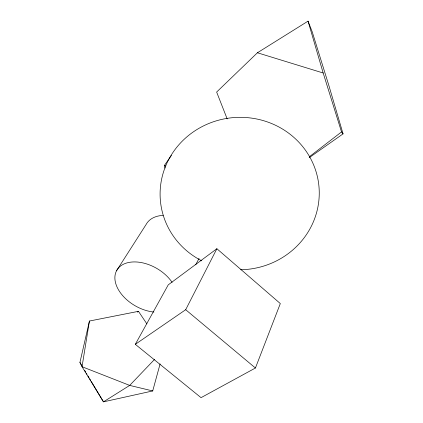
<?xml version="1.0" encoding="UTF-8"?>
<svg xmlns="http://www.w3.org/2000/svg" width="423" height="423" viewBox="0 0 423 423"><rect width="100%" height="100%" fill="white"/><g stroke="black" fill="none" stroke-linecap="round" stroke-linejoin="round"><path stroke-width="0.63" d="M146.871 323.865L138.464 311.333L89.433 321.031L82.041 366.715L103.471 401.85L152.714 390.942L160.095 363.923M152.714 390.942L129.681 385.406L82.041 366.715L79.936 362.448L89.433 321.031M255.429 368.01L280.317 303.561L216.877 248.724L168.259 284.838L135.312 344.322L201.047 397.662L255.429 368.01L185.686 309.71L135.312 344.322M185.686 309.71L216.877 248.724M195.664 264.819L199.059 258.411M116.505 270.815L146.004 224.666A31.376 21.647 30.1 0 1 163.172 215.413M165.086 168.068L164.32 165.583L171.421 155.442M154.548 359.402L129.681 385.406L103.471 401.85L91.368 381.583M309.208 157.668L343.064 133.869L328.872 85.536L312.169 31.677L308.039 21.15L257.417 52.769L216.639 92.055L227.183 118.916M309.329 156.764L341.53 131.918L323.177 72.999L308.039 21.15M137.401 312.116L138.464 311.333M164.32 165.583L165.816 165.985M257.417 52.769L323.177 72.999M341.53 131.918L343.064 133.869M79.936 362.448L81.956 365.821M84.642 370.326L85.652 372.013M86.324 373.139L86.995 374.265M88.005 375.957L89.015 377.644M89.687 378.77L90.696 380.457M153.919 312.042A33.602 21.589 30.1 0 1 116.896 286.704A33.602 21.589 30.1 0 1 132.013 262.017A33.602 21.589 30.1 0 1 172.098 282.353M201.797 260.838A79.603 76.203 -4.5 0 1 187.162 136.624A79.603 76.203 -4.5 0 1 313.972 165.758A79.603 76.203 -4.5 0 1 240.666 269.763"/></g></svg>
